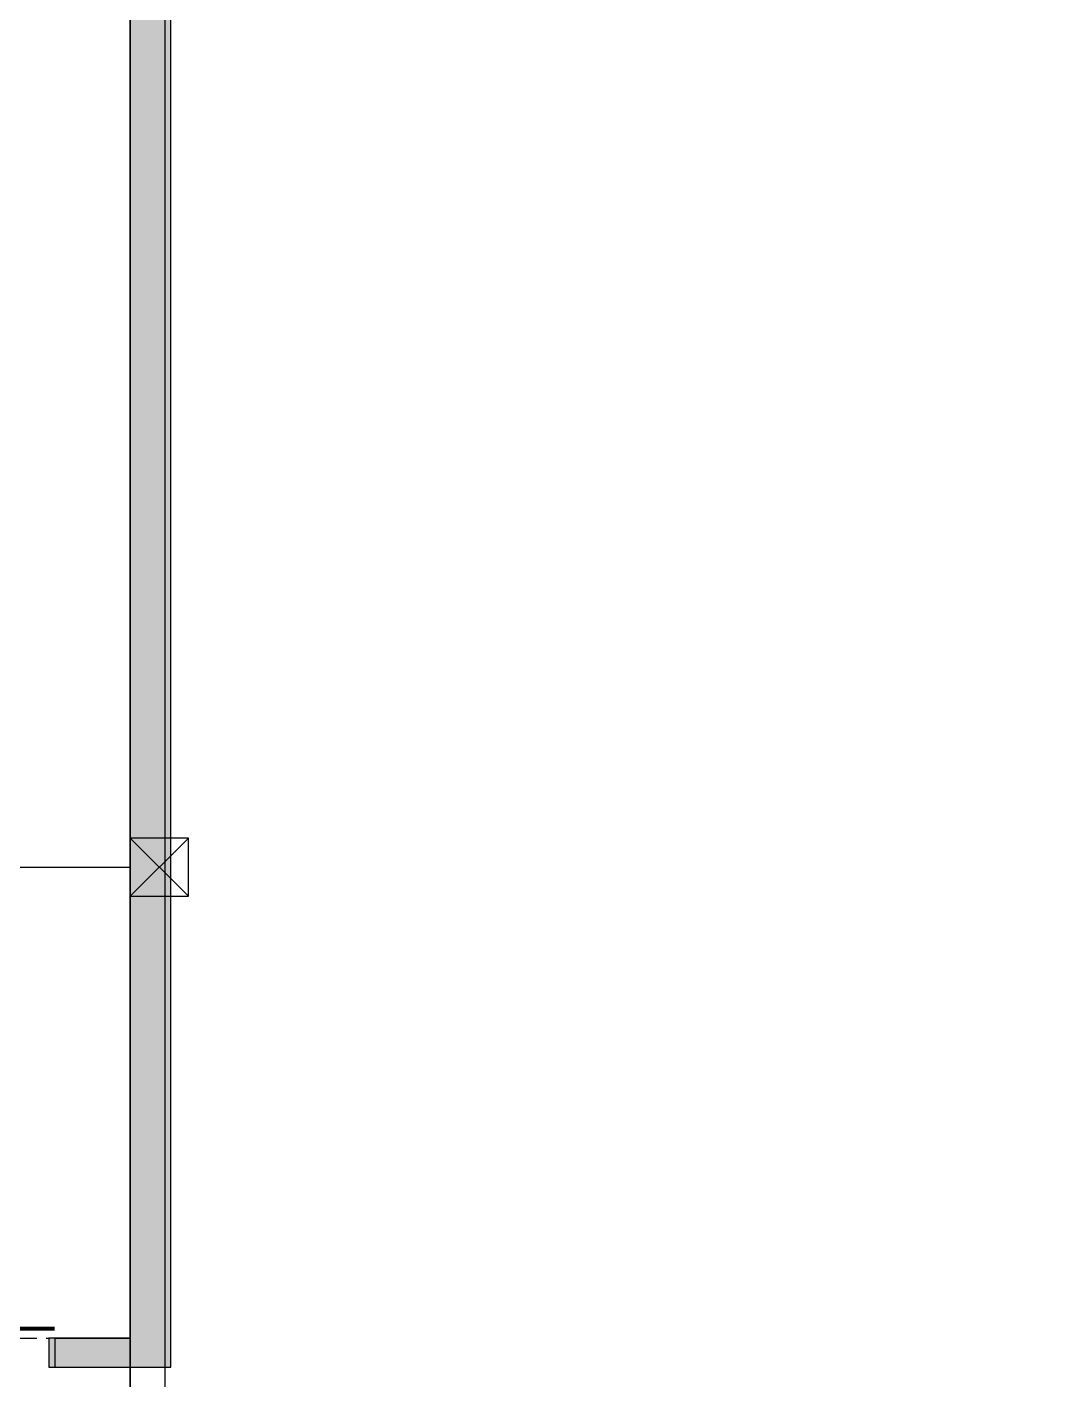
# Model space of a CAD drawing. Header units: millimetres. Extents: x 693907 to 1906102, y -24098 to 332602.
# Drawn here: x 875380 to 884217, y 138641 to 150275 of the extents above; entities that cross this region are included whole.
import ezdxf

# ---------------------------------------------------------------- set-up
doc = ezdxf.new("R2010")
doc.units = ezdxf.units.MM
doc.header["$LTSCALE"] = 100
doc.linetypes.add('A6-DK-B1F$0$HIDDEN2', pattern=[4.7625, 3.175, -1.5875])
for name, color, linetype in [('A6-DK-B1F$0$A-CONC', 30, 'Continuous'), ('A6-DK-B1F$0$A-DOOR', 190, 'Continuous'), ('A6-DK-B1F$0$A-WALL', 2, 'Continuous'), ('A6-DK-BG-B1F$0$A-STAIR', 142, 'Continuous'), ('A6-DK-renfang-B1F$0$PUB_HATCH', 8, 'Continuous'), ('A6-DK-renfang-B1F$0$WALL', 9, 'Continuous'), ('A6-W-B1$0$S-WALL-S', 4, 'Continuous'), ('xref(dwg引用图层)', 7, 'Continuous')]:
    doc.layers.add(name, color=color, linetype=linetype)
doc.layers.add('A6-W-B1$0$S-EDIT', color=241, linetype='Continuous', plot=False)

# ---------------------------------------------------------------- blocks, each defined once
blk = doc.blocks.new('A6-W-B1$0$Z-3')
at = {"layer": 'A6-W-B1$0$S-EDIT'}
for p, q in [((-250, 250), (250, -250)), ((250, 250), (-250, -250))]:
    blk.add_line(p, q, dxfattribs=at)
at = {"layer": 'A6-W-B1$0$S-WALL-S', "color": 0, "linetype": 'ByBlock', "lineweight": -2}
blk.add_lwpolyline([(250, 250), (-250, 250), (-250, -250), (250, -250), (250, 250)], dxfattribs=at)
blk = doc.blocks.new('A6-W-B1', base_point=(85957, 40190))
at = {"layer": 'A6-W-B1$0$S-WALL-S'}
blk.add_lwpolyline([(227957, 141830), (227957, 142130), (227957, 142130), (227957, 142130), (220307, 142130), (220307, 192300), (227157, 192300), (227157, 192600), (220007, 192600), (220007, 141830), (227957, 141830), (227957, 141830), (227957, 141830)], dxfattribs=at)
blk.add_blockref('A6-W-B1$0$Z-3', (220257, 183240), dxfattribs=at)
blk = doc.blocks.new('A6-DK-BG-B1F')
at = {"layer": 'A6-DK-BG-B1F$0$A-STAIR'}
blk.add_line((127800, 143050), (134050, 143050), dxfattribs=at)
blk = doc.blocks.new('A6-DK-renfang-B1F')
at = {"layer": 'A6-DK-renfang-B1F$0$PUB_HATCH'}
for points in [[(134050, 139000), (134400, 138750), (134400, 150600), (134283, 150750), (134050, 150750)], [(134050, 139000), (133350, 139000), (133350, 138750), (134400, 138750)]]:
    blk.add_hatch(color=256, dxfattribs=at).paths.add_polyline_path(points)
at = {"layer": 'A6-DK-renfang-B1F$0$WALL', "color": 3}
for p, q in [((134050, 139000), (134050, 150750)), ((134400, 138750), (134400, 150600)), ((134050, 139000), (133350, 139000)), ((133350, 139000), (133350, 138750)), ((133350, 138750), (134400, 138750))]:
    blk.add_line(p, q, dxfattribs=at)
blk = doc.blocks.new('*U459')
at = {"linetype": 'A6-DK-B1F$0$HIDDEN2', "ltscale": 0.5}
blk.add_line((0, 0), (-5500, 0), dxfattribs=at)
at = {"const_width": 35}
blk.add_lwpolyline([(50, 82.5), (-5550, 82.5)], dxfattribs=at)

msp = doc.modelspace()

# ---------------------------------------------------------------- linework, layer by layer
at = {"layer": 'A6-DK-B1F$0$A-CONC'}
for p, q in [((876266.9, 101640, 0), (876266.9, 152400)), ((876566.9, 101940, 0), (876566.9, 152100))]:
    msp.add_line(p, q, dxfattribs=at)
at = {"layer": 'A6-DK-B1F$0$A-WALL'}
for p, q in [((875616.9, 139000), (876266.9, 139000)), ((875616.9, 139000), (875616.9, 138750)), ((875616.9, 138750), (876266.9, 138750))]:
    msp.add_line(p, q, dxfattribs=at)

# ---------------------------------------------------------------- block references
at = {"layer": 'A6-DK-B1F$0$A-DOOR', "xscale": -1}
msp.add_blockref('*U459', (870066.9, 139000), dxfattribs=at)
at = {"layer": 'xref(dwg引用图层)'}
for name in ['A6-W-B1', 'A6-DK-BG-B1F', 'A6-DK-renfang-B1F']:
    msp.add_blockref(name, (742216.9, 0), dxfattribs=at)

doc.saveas('drawing.dxf')
